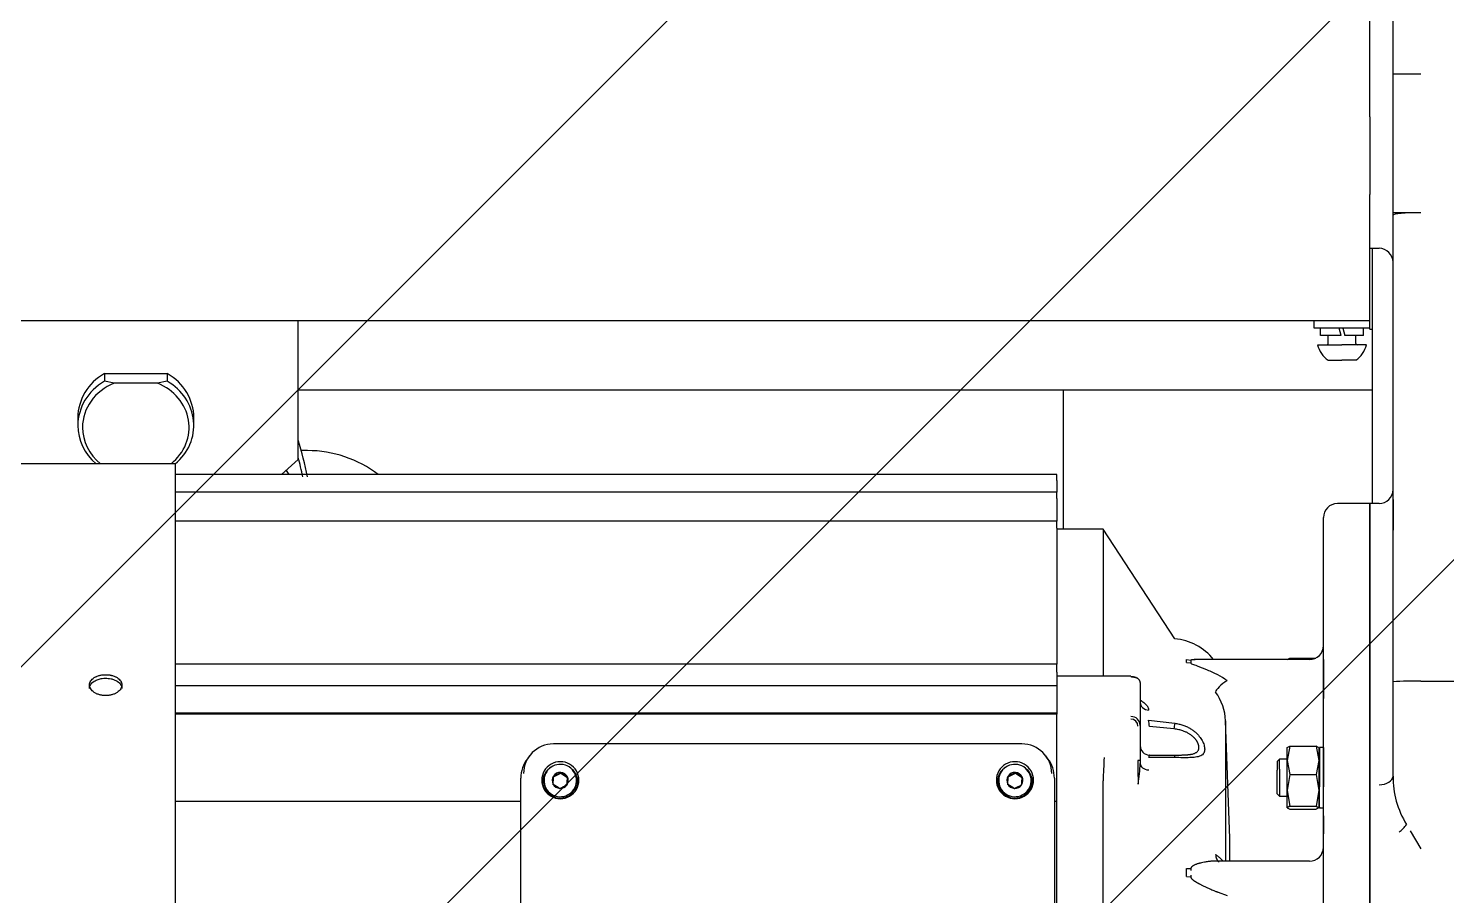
# Model space of a CAD drawing. Extents: x 220580 to 2027826, y -309201 to 71987.
# Drawn here: x 332388 to 332868.4, y -215355.1 to -215061.4 of the extents above; entities that cross this region are included whole.
import ezdxf

# ---------------------------------------------------------------- set-up
doc = ezdxf.new("R2010")
doc.units = 0
for name, color, linetype in [('A-HATCH-1', 252, 'Continuous'), ('A-LIN-V', 9, 'Continuous'), ('EWHS5T6M-1', 7, 'Continuous'), ('EWHS5T6M-3', 7, 'Continuous'), ('FHSGH10105-主梁-06', 7, 'Continuous')]:
    doc.layers.add(name, color=color, linetype=linetype)

# ---------------------------------------------------------------- blocks, each defined once
blk = doc.blocks.new('b234swerwr')
at = {"layer": 'A-HATCH-1'}
h = blk.add_hatch(dxfattribs=at)
h.set_pattern_fill('ANSI31', color=4, scale=100)
h.set_pattern_definition([(45, (174105, -2000), (-112.253202, 112.253202), [])])
h.paths.add_polyline_path([(-1570355.4, 576982.49), (-1562570.65, 576982.49), (-1562570.65, 576107.49), (-1570355.4, 576107.49)])
at = {"layer": 'EWHS5T6M-1', "color": 4, "linetype": 'Continuous'}
for p, q in [((-1568314.95, 576430.47), (-1568314.95, 576477.49)), ((-1568571.09, 576457.06), (-1568573.21, 576457.06))]:
    blk.add_line(p, q, dxfattribs=at)
for centre, radius, start, end in [((-1568717.23, 576417.78), 149.29, 11.7594, 16.6856), ((-1568571.09, 576417.78), 39.29, 52.4114, 90), ((-1568717.23, 576417.78), 147.71, 11.8863, 14.5143)]:
    blk.add_arc(centre, radius, start, end, dxfattribs=at)
at = {"layer": 'EWHS5T6M-3', "color": 4, "linetype": 'Continuous'}
for p, q in [((-1568211.23, 576570.15), (-1568211.23, 576973.28)), ((-1568203.37, 576584.45), (-1568203.37, 576676.6)), ((-1568203.37, 576537.49), (-1568203.37, 576584.45)), ((-1568193.95, 576584.59), (-1568201.8, 576584.59)), ((-1568211.23, 576570.15), (-1568211.23, 576543.85)), ((-1568211.23, 576542.71), (-1568211.23, 576543.85)), ((-1568211.23, 576501.06), (-1568211.23, 576542.71)), ((-1568203.37, 576536.8), (-1568203.37, 576537.49)), ((-1568203.37, 576378.76), (-1568203.37, 576536.8)), ((-1568193.95, 576537.63), (-1568201.8, 576537.63)), ((-1568211.23, 576525.57), (-1568208.09, 576525.57)), ((-1568210.45, 576525.57), (-1568210.45, 576439.11)), ((-1568211.23, 576501.06), (-1569125.8, 576501.06)), ((-1568574.23, 576454), (-1568574.23, 576501.06)), ((-1568230.09, 576498.55), (-1568230.09, 576501.06)), ((-1568211.23, 576498.55), (-1568211.23, 576501.06)), ((-1568211.23, 576498.55), (-1568230.09, 576498.55)), ((-1568227.97, 576496.03), (-1568227.97, 576498.55)), ((-1568220.97, 576496.03), (-1568227.97, 576496.03)), ((-1568225.37, 576493.28), (-1568225.37, 576496.03)), ((-1568220.97, 576496.03), (-1568221.65, 576498.55)), ((-1568220.35, 576498.55), (-1568219.67, 576496.03)), ((-1568213.35, 576496.03), (-1568219.67, 576496.03)), ((-1568215.95, 576493.28), (-1568215.95, 576496.03)), ((-1568213.35, 576496.03), (-1568213.35, 576498.55)), ((-1568211.23, 576498.18), (-1568211.23, 576498.55)), ((-1568211.23, 576498.18), (-1568210.45, 576498.18)), ((-1568228.91, 576492.89), (-1568220.66, 576492.89)), ((-1568212.41, 576492.89), (-1568220.66, 576492.89)), ((-1568225.37, 576487.71), (-1568220.66, 576487.71)), ((-1568224.29, 576487.71), (-1568224.29, 576487.7)), ((-1568215.95, 576487.71), (-1568220.66, 576487.71)), ((-1568639.89, 576483.19), (-1568639.89, 576480.54)), ((-1568639.89, 576483.19), (-1568618.57, 576483.19)), ((-1568636.6, 576479.87), (-1568639.89, 576480.54)), ((-1568618.57, 576480.54), (-1568621.86, 576479.87)), ((-1568618.57, 576483.19), (-1568618.57, 576480.54)), ((-1568621.86, 576479.87), (-1568636.6, 576479.87)), ((-1568648.87, 576468.24), (-1568648.87, 576465.58)), ((-1568609.59, 576465.58), (-1568609.59, 576468.24)), ((-1568615.87, 576452.63), (-1568751.8, 576452.63)), ((-1568615.87, 576452.63), (-1568615.87, 576261.84)), ((-1568574.23, 576454), (-1568579.85, 576448.91)), ((-1568317.3, 576448.91), (-1568615.87, 576448.91)), ((-1568317.3, 576446.98), (-1568317.3, 576448.91)), ((-1568317.3, 576446.98), (-1568317.3, 576443.01)), ((-1568317.3, 576443.01), (-1568615.87, 576443.01)), ((-1568317.3, 576440.82), (-1568317.3, 576443.01)), ((-1568317.3, 576440.82), (-1568317.3, 576433.19)), ((-1568211.23, 576439.11), (-1568222.23, 576439.11)), ((-1568211.23, 576439.11), (-1568211.23, 576260.67)), ((-1568208.09, 576439.11), (-1568211.23, 576439.11)), ((-1568211.23, 576145.96), (-1568211.23, 576439.11)), ((-1568203.37, 576440.51), (-1568203.37, 576430.11)), ((-1568317.3, 576433.19), (-1568615.87, 576433.19)), ((-1568317.3, 576430.75), (-1568317.3, 576433.19)), ((-1568226.95, 576148.99), (-1568226.95, 576434.4)), ((-1568317.3, 576430.75), (-1568317.3, 576384.69)), ((-1568301.59, 576430.47), (-1568317.3, 576430.47)), ((-1568301.59, 576430.47), (-1568301.59, 576380.61)), ((-1568277.31, 576393.35), (-1568301.59, 576430.47)), ((-1568317.3, 576384.69), (-1568615.87, 576384.69)), ((-1568317.3, 576382.01), (-1568317.3, 576384.69)), ((-1568273.3, 576385.35), (-1568273.3, 576386.27)), ((-1568273.3, 576386.27), (-1568271.89, 576386.07)), ((-1568273.3, 576385.35), (-1568271.89, 576385.13)), ((-1568271.89, 576386.07), (-1568271.89, 576385.13)), ((-1568231.66, 576386.29), (-1568270.73, 576386.29)), ((-1568239.2, 576386.3), (-1568238.29, 576386.81)), ((-1568239.2, 576386.29), (-1568239.2, 576386.33)), ((-1568238.29, 576386.81), (-1568229.51, 576386.81)), ((-1568226.95, 576386.33), (-1568226.95, 576373.05)), ((-1568317.3, 576382.01), (-1568317.3, 576380.61)), ((-1568317.3, 576380.61), (-1568317.3, 576380.46)), ((-1568292.16, 576380.61), (-1568317.3, 576380.61)), ((-1568317.3, 576380.46), (-1568317.3, 576367.84)), ((-1568317.3, 576377.44), (-1568615.87, 576377.44)), ((-1568289.02, 576378.54), (-1568289.02, 576363.99)), ((-1568203.37, 576346.8), (-1568203.37, 576378.76)), ((-1568193.95, 576378.96), (-1568076.87, 576378.96)), ((-1568226.95, 576365.91), (-1568226.95, 576373.05)), ((-1568615.87, 576368.25), (-1568317.3, 576368.25)), ((-1568317.3, 576367.84), (-1568615.87, 576367.84)), ((-1568317.3, 576367.01), (-1568317.3, 576367.84)), ((-1568317.3, 576338.31), (-1568317.3, 576367.01)), ((-1568286.15, 576365.8), (-1568277.31, 576364.7)), ((-1568258.66, 576325.8), (-1568260.1, 576365.53)), ((-1568260.1, 576365.53), (-1568260.1, 576318.02)), ((-1568289.02, 576363.99), (-1568289.02, 576352.32)), ((-1568277.58, 576362.8), (-1568285.87, 576363.59)), ((-1568329.09, 576357.71), (-1568487.8, 576357.71)), ((-1568238.29, 576356.97), (-1568239.2, 576352.14)), ((-1568239.2, 576356.46), (-1568238.29, 576356.97)), ((-1568239.2, 576352.14), (-1568239.2, 576356.5)), ((-1568238.29, 576356.97), (-1568229.43, 576356.97)), ((-1568228.65, 576356.54), (-1568229.43, 576356.97)), ((-1568229.43, 576356.97), (-1568228.52, 576352.14)), ((-1568228.52, 576356.5), (-1568228.52, 576352.14)), ((-1568228.24, 576356.5), (-1568228.52, 576355.4)), ((-1568228.24, 576356.5), (-1568228.24, 576343.21)), ((-1568226.95, 576356.5), (-1568228.24, 576356.5)), ((-1568226.95, 576356.5), (-1568226.95, 576343.21)), ((-1568495.88, 576353.68), (-1568496.61, 576352.71)), ((-1568320.28, 576352.71), (-1568321.01, 576353.68)), ((-1568289.02, 576352.32), (-1568289.02, 576351.09)), ((-1568277.31, 576353.07), (-1568286.15, 576353.08)), ((-1568285.87, 576353.96), (-1568277.58, 576353.94)), ((-1568241.87, 576352.57), (-1568242.66, 576351.78)), ((-1568242.66, 576351.78), (-1568242.66, 576348.82)), ((-1568241.87, 576349.19), (-1568241.87, 576352.57)), ((-1568239.2, 576352.57), (-1568241.87, 576352.57)), ((-1568239.2, 576341.97), (-1568239.2, 576352.14)), ((-1568239.2, 576352.14), (-1568238.29, 576347.31)), ((-1568228.52, 576352.14), (-1568229.43, 576347.31)), ((-1568228.52, 576352.14), (-1568228.52, 576341.97)), ((-1568498.8, 576188.03), (-1568498.8, 576346.15)), ((-1568487.87, 576343.87), (-1568487.73, 576346.58)), ((-1568487.73, 576346.58), (-1568485.3, 576347.81)), ((-1568487.73, 576346.58), (-1568487.73, 576346.85)), ((-1568485.3, 576347.81), (-1568485.3, 576348.08)), ((-1568485.3, 576347.81), (-1568483.02, 576346.33)), ((-1568333.87, 576343.87), (-1568333.73, 576346.58)), ((-1568333.73, 576346.58), (-1568331.3, 576347.81)), ((-1568333.73, 576346.58), (-1568333.73, 576346.85)), ((-1568331.3, 576347.81), (-1568331.3, 576348.08)), ((-1568331.3, 576347.81), (-1568329.02, 576346.33)), ((-1568318.09, 576346.15), (-1568318.09, 576188.03)), ((-1568242.66, 576340.78), (-1568242.66, 576348.82)), ((-1568241.87, 576349.19), (-1568241.87, 576340)), ((-1568238.29, 576347.31), (-1568239.2, 576341.97)), ((-1568238.29, 576347.31), (-1568229.43, 576347.31)), ((-1568229.43, 576347.31), (-1568228.52, 576341.97)), ((-1568490.95, 576345.32), (-1568490.95, 576344.82)), ((-1568479.95, 576344.82), (-1568479.95, 576345.32)), ((-1568336.95, 576345.32), (-1568336.95, 576344.82)), ((-1568325.95, 576344.82), (-1568325.95, 576345.32)), ((-1568301.59, 576169.54), (-1568301.59, 576345.23)), ((-1568239.2, 576336.11), (-1568239.2, 576341.97)), ((-1568239.2, 576341.97), (-1568238.29, 576336.62)), ((-1568228.52, 576341.97), (-1568229.43, 576336.62)), ((-1568228.52, 576341.97), (-1568228.52, 576336.11)), ((-1568228.24, 576336.07), (-1568228.24, 576343.21)), ((-1568226.95, 576336.07), (-1568226.95, 576343.21)), ((-1568615.87, 576338.31), (-1568498.8, 576338.31)), ((-1568318.09, 576338.31), (-1568317.3, 576338.31)), ((-1568317.3, 576181.76), (-1568317.3, 576338.31)), ((-1568242.66, 576340.78), (-1568241.87, 576340)), ((-1568241.87, 576340), (-1568239.2, 576340)), ((-1568238.29, 576336.62), (-1568239.2, 576336.11)), ((-1568238.29, 576336.62), (-1568229.43, 576336.62)), ((-1568229.43, 576336.62), (-1568228.52, 576336.11)), ((-1568228.52, 576337.17), (-1568228.24, 576336.07)), ((-1568239.2, 576336.11), (-1568238.29, 576335.59)), ((-1568238.29, 576335.59), (-1568229.43, 576335.59)), ((-1568228.52, 576336.11), (-1568229.43, 576335.59)), ((-1568228.52, 576336.07), (-1568228.52, 576336.11)), ((-1568228.24, 576336.07), (-1568226.95, 576336.07)), ((-1568226.95, 576333.38), (-1568226.95, 576327.23)), ((-1568226.95, 576320.09), (-1568226.95, 576327.23)), ((-1568197.56, 576328.24), (-1568193.95, 576322.15)), ((-1568258.66, 576318.02), (-1568258.66, 576325.8)), ((-1568231.66, 576318.02), (-1568263.74, 576318.02)), ((-1568273.3, 576315.54), (-1568271.89, 576315.48)), ((-1568273.3, 576312.84), (-1568273.3, 576315.54)), ((-1568273.3, 576312.84), (-1568271.89, 576312.7)), ((-1568271.89, 576315.48), (-1568271.87, 576314.9)), ((-1568271.87, 576313.28), (-1568271.89, 576312.7)), ((-1568262.65, 576307.49), (-1568259.61, 576306.34))]:
    blk.add_line(p, q, dxfattribs=at)
for centre, radius, start, end in [((-1568208.09, 576520.86), 4.71, 0, 90), ((-1568220.66, 576494.72), 8.45, 192.4855, 236.0883), ((-1568225.77, 576493.28), 0.393, 270, 0), ((-1568215.55, 576493.28), 0.393, 180, 270), ((-1568220.66, 576494.72), 8.45, 303.9117, 347.5145), ((-1568208.09, 576443.83), 4.71, 270, 0), ((-1568222.23, 576434.4), 4.71, 90, 180), ((-1568278.95, 576374.56), 18.86, 38.4661, 85), ((-1568231.66, 576391.01), 4.71, 270, 0), ((-1568277.85, 576364.86), 17.76, 2.1656, 35.9921), ((-1568196.3, 576265.85), 113.13, 88.8067, 93.5841), ((-1568292.08, 576363.91), 3.07, 1.4494, 91.411), ((-1568292.19, 576363.75), 2.39, 359.2434, 89.2251), ((-1568368.39, 576354.47), 83.02, 6.3059, 7.8411), ((-1568198.85, 576352.45), 79.41, 171.1243, 172.5133), ((-1568285.88, 576357.1), 3.14, 180.0379, 270.0378), ((-1567769.48, 576326.05), 532.45, 177.0859, 177.9353), ((-1567340.68, 576356.31), 949.13, 180.25707, 180.7349), ((-1568346.54, 576353.51), 57.58, 350.6304, 357.5894), ((-1569026.64, 576374.27), 539.61, 356.7996, 357.0875), ((-1568501.33, 576376.71), 32.81, 294.4916, 299.2424), ((-1568465.23, 576376.56), 34.84, 234.8191, 239.2907), ((-1569028.9, 576374.39), 546.59, 356.8014, 357.0857), ((-1568872.64, 576374.27), 539.61, 356.7996, 357.0875), ((-1568347.33, 576376.71), 32.81, 294.4916, 299.2424), ((-1568311.23, 576376.56), 34.84, 234.8191, 239.2907), ((-1568874.9, 576374.39), 546.59, 356.8014, 357.0857), ((-1568173.33, 576346.38), 30.04, 179.196, 212.0203), ((-1568467.78, 576372.65), 34.88, 234.8213, 239.2886), ((-1568499.2, 576372.54), 32.83, 294.4932, 299.2408), ((-1568313.78, 576372.65), 34.88, 234.8213, 239.2886), ((-1568345.2, 576372.54), 32.83, 294.4932, 299.2408), ((-1568301.76, 576345.23), 0.171, 357.1458, 1.0435), ((-1568231.66, 576322.73), 4.71, 270, 0)]:
    blk.add_arc(centre, radius, start, end, dxfattribs=at)
for centre, major_axis, ratio, start_param, end_param in [((-1568201.8, 576584.45), (-1.57, 0), 0.087156, 4.712389, 6.283185), ((-1568201.8, 576537.49), (1.57, 0), 0.087156, 1.570796, 3.141593), ((-1568193.95, 576536.8), (-9.43, 0), 0.087156, 4.712389, 6.283185), ((-1568629.23, 576468.24), (-19.64, 0), 0.906308, 5.285902, 6.283185), ((-1568629.23, 576465.58), (19.64, 0), 0.906308, 2.144309, 3.141593), ((-1568629.23, 576468.24), (-19.64, 0), 0.906308, 3.141593, 4.138876), ((-1568629.23, 576465.58), (-19.64, 0), 0.906308, 2.318559, 4.138876), ((-1568629.23, 576464.92), (18.07, 0), 0.906308, 1.990908, 3.141593), ((-1568629.23, 576464.92), (-18.07, 0), 0.906308, 2.292842, 4.292278), ((-1568629.23, 576465.58), (-19.64, 0), 0.906308, 0, 0.814997), ((-1568629.23, 576464.92), (-18.07, 0), 0.906308, 0, 0.84875), ((-1568511.37, 576487.54), (78.57, 0), 0.906308, 3.692209, 3.714995), ((-1568259.61, 576377.8), (-3.81, -2.78), 0.246907, 4.534324, 6.060506), ((-1568487.8, 576347.66), (-10.09, 0), 0.996195, 4.712389, 6.283185), ((-1568329.09, 576347.66), (-10.09, 0), 0.996195, 3.141593, 4.712389), ((-1568487.8, 576346.15), (-11, 0), 0.996195, 5.640904, 6.283185), ((-1568485.45, 576345.44), (6.29, 0), 0.996195, 1.570796, 4.712389), ((-1568485.45, 576345.32), (5.5, 0), 0.996195, 1.517654, 4.659247), ((-1568485.45, 576345.32), (-5.5, 0), 0.996195, 1.517654, 4.659247), ((-1568485.45, 576345.44), (-6.29, 0), 0.996195, 1.570796, 4.712389), ((-1568331.45, 576345.44), (6.29, 0), 0.996195, 1.570796, 4.712389), ((-1568331.45, 576345.32), (5.5, 0), 0.996195, 1.517654, 4.659247), ((-1568331.45, 576345.32), (-5.5, 0), 0.996195, 1.517654, 4.659247), ((-1568331.45, 576345.44), (-6.29, 0), 0.996195, 1.570796, 4.712389), ((-1568329.09, 576346.15), (11, 0), 0.996195, 0, 0.642281), ((-1568285.87, 576351.09), (3.14, 0), 0.692826, 3.141565, 4.625123), ((-1568485.45, 576344.82), (5.92, 0), 0.996195, 2.123451, 3.742624), ((-1568485.45, 576345.37), (2.72, 0), 0.996195, 2.564851, 3.612049), ((-1568485.45, 576345.37), (2.72, 0), 0.996195, 1.517654, 2.564851), ((-1568485.45, 576345.37), (2.72, 0), 0.996195, 0.470456, 1.517654), ((-1568485.45, 576345.37), (-2.72, 0), 0.996195, 2.564851, 3.612049), ((-1568485.45, 576344.82), (-5.92, 0), 0.996195, 2.540562, 4.159734), ((-1568331.45, 576344.82), (5.92, 0), 0.996195, 2.123451, 3.742624), ((-1568331.45, 576345.37), (2.72, 0), 0.996195, 2.564851, 3.612049), ((-1568331.45, 576345.37), (2.72, 0), 0.996195, 1.517654, 2.564851), ((-1568331.45, 576345.37), (2.72, 0), 0.996195, 0.470456, 1.517654), ((-1568331.45, 576345.37), (-2.72, 0), 0.996195, 2.564851, 3.612049), ((-1568331.45, 576344.82), (-5.92, 0), 0.996195, 2.540562, 4.159734), ((-1568208.09, 576346.8), (-4.71, 0), 0.616789, 1.570796, 3.141593), ((-1568485.45, 576344.82), (5.5, 0), 0.996195, 3.141593, 4.659247), ((-1568485.45, 576345.37), (-2.72, 0), 0.996195, 0.470456, 1.517654), ((-1568485.45, 576344.82), (-5.5, 0), 0.996195, 1.517654, 3.141593), ((-1568485.45, 576345.37), (-2.72, 0), 0.996195, 1.517654, 2.564851), ((-1568331.45, 576344.82), (5.5, 0), 0.996195, 3.141593, 4.659247), ((-1568331.45, 576345.37), (-2.72, 0), 0.996195, 0.470456, 1.517654), ((-1568331.45, 576344.82), (-5.5, 0), 0.996195, 1.517654, 3.141593), ((-1568331.45, 576345.37), (-2.72, 0), 0.996195, 1.517654, 2.564851), ((-1568201.24, 576330.27), (-3.22, -3.45), 0.378821, 1.18491, 1.960757)]:
    blk.add_ellipse(centre, major_axis=major_axis, ratio=ratio, start_param=start_param, end_param=end_param, dxfattribs=at)
for points, knots in [([(-1568271.89, 576386.07), (-1568271.91, 576386.17), (-1568271.74, 576386.23), (-1568271.33, 576386.28), (-1568271.17, 576386.28), (-1568270.82, 576386.29), (-1568270.64, 576386.29), (-1568270.44, 576386.29)], [0, 0, 0, 0, 0.125, 0.125, 0.1875, 0.1875, 0.25, 0.25, 0.25, 0.25]), ([(-1568259.61, 576379.21), (-1568260.55, 576379.86), (-1568261.59, 576380.48), (-1568263.83, 576381.67), (-1568264.98, 576382.21), (-1568267.34, 576383.21), (-1568268.54, 576383.66), (-1568270.2, 576384.28), (-1568270.74, 576384.47), (-1568271.6, 576384.83), (-1568271.92, 576385), (-1568271.89, 576385.13)], [0, 0, 0, 0, 0.25, 0.25, 0.5, 0.5, 0.75, 0.75, 0.875, 0.875, 1, 1, 1, 1]), ([(-1568639.45, 576374.1), (-1568639.54, 576374.1), (-1568639.72, 576374.1), (-1568639.98, 576374.11), (-1568640.25, 576374.14), (-1568640.61, 576374.18), (-1568641.05, 576374.25), (-1568641.55, 576374.37), (-1568642.04, 576374.53), (-1568642.66, 576374.77), (-1568643.36, 576375.15), (-1568644.05, 576375.7), (-1568644.56, 576376.33), (-1568644.87, 576377.01), (-1568644.98, 576377.7), (-1568644.88, 576378.39), (-1568644.56, 576379.05), (-1568644.05, 576379.66), (-1568643.36, 576380.18), (-1568642.52, 576380.61), (-1568641.72, 576380.88), (-1568641.05, 576381.03), (-1568640.52, 576381.11), (-1568639.99, 576381.16), (-1568639.63, 576381.17), (-1568639.45, 576381.17)], [0, 0, 0, 0, 0.015617, 0.031217, 0.046838, 0.062519, 0.093859, 0.125183, 0.156348, 0.187563, 0.250185, 0.312521, 0.375062, 0.437522, 0.499933, 0.562494, 0.624855, 0.687415, 0.749875, 0.812345, 0.87492, 0.906097, 0.937303, 0.968653, 1, 1, 1, 1]), ([(-1568644.95, 576376.5), (-1568644.95, 576376.9), (-1568644.7, 576377.81), (-1568643.6, 576378.91), (-1568642.08, 576379.6), (-1568640.71, 576379.92), (-1568639.84, 576379.95), (-1568639.45, 576379.96)], [0.500163, 0.500163, 0.500163, 0.500163, 0.6080037, 0.7495025, 0.8480688, 0.931583, 1, 1, 1, 1]), ([(-1568639.45, 576381.17), (-1568639.34, 576381.17), (-1568639.14, 576381.17), (-1568638.83, 576381.15), (-1568638.52, 576381.12), (-1568638.22, 576381.09), (-1568637.93, 576381.04), (-1568637.63, 576380.98), (-1568637.1, 576380.86), (-1568636.37, 576380.61), (-1568635.53, 576380.18), (-1568634.84, 576379.66), (-1568634.33, 576379.06), (-1568634.02, 576378.4), (-1568633.91, 576377.71), (-1568634.01, 576377.01), (-1568634.33, 576376.33), (-1568634.84, 576375.71), (-1568635.53, 576375.15), (-1568636.36, 576374.7), (-1568637.16, 576374.41), (-1568637.84, 576374.25), (-1568638.37, 576374.16), (-1568638.9, 576374.11), (-1568639.26, 576374.1), (-1568639.45, 576374.1)], [0, 0, 0, 0, 0.017969, 0.035808, 0.053574, 0.071324, 0.089115, 0.107004, 0.125048, 0.18751, 0.2499, 0.312443, 0.374783, 0.437331, 0.499754, 0.56222, 0.624775, 0.687117, 0.749694, 0.81201, 0.874549, 0.905951, 0.937122, 0.96837, 1, 1, 1, 1]), ([(-1568639.45, 576379.96), (-1568639.16, 576379.96), (-1568638.54, 576379.94), (-1568637.56, 576379.78), (-1568636.51, 576379.47), (-1568635.22, 576378.84), (-1568634.19, 576377.81), (-1568633.95, 576376.9), (-1568633.95, 576376.5), (-1568633.95, 576376.5)], [0, 0, 0, 0, 0.0498308, 0.1081871, 0.1750598, 0.2504376, 0.3920247, 0.4999332, 0.5001595, 0.5001595, 0.5001595, 0.5001595]), ([(-1568289.02, 576378.54), (-1568289.02, 576378.58), (-1568289.02, 576378.66), (-1568289.04, 576378.79), (-1568289.08, 576378.92), (-1568289.12, 576379.04), (-1568289.18, 576379.16), (-1568289.25, 576379.27), (-1568289.33, 576379.38), (-1568289.42, 576379.49), (-1568289.51, 576379.59), (-1568289.62, 576379.68), (-1568289.73, 576379.77), (-1568289.85, 576379.86), (-1568289.97, 576379.93), (-1568290.1, 576380.01), (-1568290.23, 576380.07), (-1568290.36, 576380.13), (-1568290.5, 576380.19), (-1568290.64, 576380.23), (-1568290.78, 576380.28), (-1568290.92, 576380.32), (-1568291.06, 576380.35), (-1568291.21, 576380.38), (-1568291.35, 576380.4), (-1568291.49, 576380.42), (-1568291.63, 576380.43), (-1568291.76, 576380.44), (-1568291.9, 576380.45), (-1568292.03, 576380.46), (-1568292.12, 576380.46), (-1568292.16, 576380.46)], [0, 0, 0, 0, 0.043815, 0.086945, 0.129389, 0.171151, 0.212229, 0.252628, 0.292346, 0.331388, 0.369753, 0.407445, 0.444466, 0.480818, 0.516503, 0.551525, 0.585887, 0.619591, 0.652642, 0.685043, 0.716798, 0.747913, 0.778391, 0.808237, 0.837458, 0.866059, 0.894046, 0.921426, 0.948207, 0.974395, 1, 1, 1, 1]), ([(-1568289.02, 576371.77), (-1568289.02, 576371.18), (-1568288.74, 576370.51), (-1568287.64, 576369.51), (-1568286.86, 576369.23), (-1568286.15, 576369.17)], [0, 0, 0, 0, 0.5, 0.5, 1, 1, 1, 1]), ([(-1568289, 576372.61), (-1568288.81, 576372.48), (-1568288.19, 576372.06), (-1568287.46, 576371.48), (-1568286.93, 576370.91), (-1568286.65, 576370.57), (-1568286.47, 576370.27), (-1568286.32, 576369.99), (-1568286.22, 576369.72), (-1568286.16, 576369.45), (-1568286.15, 576369.26), (-1568286.15, 576369.17)], [0.1382956, 0.1382956, 0.1382956, 0.1382956, 0.2500172, 0.4998753, 0.6030875, 0.6772768, 0.7499776, 0.8148651, 0.874988, 0.9374957, 1, 1, 1, 1]), ([(-1568269.13, 576356.52), (-1568269.13, 576356.58), (-1568269.13, 576356.72), (-1568269.15, 576356.93), (-1568269.19, 576357.14), (-1568269.24, 576357.35), (-1568269.3, 576357.56), (-1568269.37, 576357.78), (-1568269.46, 576358), (-1568269.57, 576358.21), (-1568269.68, 576358.43), (-1568269.81, 576358.65), (-1568269.96, 576358.87), (-1568270.11, 576359.08), (-1568270.29, 576359.3), (-1568270.47, 576359.51), (-1568270.67, 576359.73), (-1568270.88, 576359.94), (-1568271.11, 576360.15), (-1568271.35, 576360.35), (-1568271.6, 576360.55), (-1568272.04, 576360.88), (-1568272.69, 576361.31), (-1568273.6, 576361.77), (-1568274.68, 576362.21), (-1568276.01, 576362.58), (-1568277.03, 576362.72), (-1568277.58, 576362.8)], [0, 0, 0, 0, 0.025288, 0.050219, 0.074845, 0.099219, 0.123396, 0.147433, 0.171387, 0.195316, 0.219278, 0.243332, 0.267533, 0.291939, 0.316604, 0.341581, 0.366922, 0.392675, 0.418887, 0.445603, 0.472864, 0.500709, 0.581938, 0.664866, 0.750426, 0.865857, 1, 1, 1, 1]), ([(-1568277.31, 576364.7), (-1568276.82, 576364.63), (-1568275.89, 576364.49), (-1568274.55, 576364.1), (-1568273.32, 576363.62), (-1568272.2, 576363.05), (-1568271.2, 576362.39), (-1568270.08, 576361.5), (-1568268.95, 576360.32), (-1568267.96, 576358.82), (-1568267.32, 576357.32), (-1568267.08, 576355.81), (-1568267.36, 576354.48), (-1568268.45, 576353.58), (-1568270.12, 576353.19), (-1568272.2, 576353.04), (-1568274.58, 576353.05), (-1568276.37, 576353.07), (-1568277.31, 576353.07)], [0, 0, 0, 0, 0.046911, 0.091358, 0.133588, 0.173887, 0.212578, 0.250021, 0.313574, 0.374949, 0.43869, 0.499966, 0.579793, 0.660027, 0.750395, 0.825815, 0.908239, 1, 1, 1, 1]), ([(-1568277.58, 576353.94), (-1568277.42, 576353.94), (-1568277.09, 576353.95), (-1568276.62, 576353.95), (-1568276.15, 576353.95), (-1568275.7, 576353.96), (-1568275.26, 576353.96), (-1568274.83, 576353.97), (-1568274.42, 576353.98), (-1568274.02, 576354), (-1568273.63, 576354.02), (-1568273.25, 576354.04), (-1568272.89, 576354.07), (-1568272.53, 576354.11), (-1568272.19, 576354.15), (-1568271.79, 576354.21), (-1568271.35, 576354.29), (-1568270.88, 576354.42), (-1568270.47, 576354.57), (-1568270.11, 576354.75), (-1568269.81, 576354.96), (-1568269.56, 576355.2), (-1568269.37, 576355.47), (-1568269.23, 576355.78), (-1568269.14, 576356.13), (-1568269.13, 576356.38), (-1568269.13, 576356.52)], [0, 0, 0, 0, 0.039878, 0.078912, 0.117144, 0.154619, 0.191384, 0.227489, 0.262988, 0.297935, 0.332389, 0.366411, 0.400064, 0.433413, 0.466526, 0.499471, 0.55456, 0.607472, 0.65855, 0.708176, 0.756766, 0.804764, 0.852628, 0.900824, 0.949803, 1, 1, 1, 1]), ([(-1568289.02, 576352.32), (-1568289.02, 576352.25), (-1568289.1, 576352.18), (-1568289.39, 576352.08), (-1568289.6, 576352.05), (-1568289.8, 576352.05)], [0, 0, 0, 0, 0.5, 0.5, 1, 1, 1, 1]), ([(-1568285.87, 576353.96), (-1568285.88, 576353.95), (-1568285.9, 576353.96), (-1568285.93, 576353.95), (-1568285.95, 576353.92), (-1568285.97, 576353.88), (-1568285.99, 576353.84), (-1568286.01, 576353.78), (-1568286.03, 576353.71), (-1568286.05, 576353.64), (-1568286.07, 576353.57), (-1568286.09, 576353.49), (-1568286.1, 576353.41), (-1568286.11, 576353.33), (-1568286.13, 576353.24), (-1568286.14, 576353.16), (-1568286.15, 576353.11), (-1568286.15, 576353.08)], [0, 0, 0, 0, 0.087736, 0.172459, 0.254169, 0.332866, 0.408552, 0.481226, 0.550891, 0.617546, 0.681193, 0.741833, 0.799468, 0.8541, 0.905731, 0.954363, 1, 1, 1, 1]), ([(-1568263.7, 576318.02), (-1568263.86, 576318.02), (-1568264.2, 576318.01), (-1568264.75, 576317.98), (-1568265.36, 576317.93), (-1568266.2, 576317.84), (-1568267.17, 576317.69), (-1568268.14, 576317.49), (-1568268.8, 576317.33), (-1568269.28, 576317.19), (-1568269.68, 576317.07), (-1568270.09, 576316.92), (-1568270.45, 576316.77), (-1568270.78, 576316.61), (-1568271.06, 576316.46), (-1568271.3, 576316.3), (-1568271.5, 576316.13), (-1568271.66, 576315.97), (-1568271.78, 576315.81), (-1568271.86, 576315.65), (-1568271.88, 576315.54), (-1568271.89, 576315.48)], [0.3257543, 0.3257543, 0.3257543, 0.3257543, 0.3613853, 0.4062751, 0.4527727, 0.500881, 0.5992214, 0.6735374, 0.723826, 0.7500871, 0.7851314, 0.8174815, 0.8471724, 0.87425, 0.8987742, 0.9208263, 0.9405178, 0.9580058, 0.9735141, 0.9873631, 1, 1, 1, 1]), ([(-1568263.48, 576320.24), (-1568263.38, 576320.17), (-1568263.17, 576320.04), (-1568262.87, 576319.83), (-1568262.58, 576319.61), (-1568262.3, 576319.39), (-1568262.04, 576319.16), (-1568261.79, 576318.92), (-1568261.55, 576318.68), (-1568261.33, 576318.44), (-1568261.15, 576318.22), (-1568261.05, 576318.08), (-1568261.01, 576318.03)], [0, 0, 0, 0, 0.0512179, 0.1029462, 0.155185, 0.2079344, 0.2611942, 0.3149645, 0.3692452, 0.4240363, 0.4793377, 0.5145566, 0.5145566, 0.5145566, 0.5145566]), ([(-1568263.48, 576320.24), (-1568263.46, 576319.72), (-1568263.34, 576319.23), (-1568262.94, 576318.39), (-1568262.65, 576318.04), (-1568262.29, 576317.79)], [0, 0, 0, 0, 0.25, 0.25, 0.5, 0.5, 0.5, 0.5]), ([(-1568271.89, 576312.7), (-1568271.89, 576312.67), (-1568271.89, 576312.61), (-1568271.86, 576312.52), (-1568271.83, 576312.42), (-1568271.77, 576312.32), (-1568271.7, 576312.22), (-1568271.62, 576312.12), (-1568271.52, 576312.01), (-1568271.41, 576311.9), (-1568271.27, 576311.78), (-1568271.13, 576311.66), (-1568270.97, 576311.53), (-1568270.79, 576311.4), (-1568270.6, 576311.27), (-1568270.39, 576311.14), (-1568270.16, 576311), (-1568269.92, 576310.85), (-1568269.67, 576310.71), (-1568269.4, 576310.56), (-1568269.11, 576310.4), (-1568268.81, 576310.25), (-1568268.49, 576310.09), (-1568267.94, 576309.82), (-1568267.19, 576309.46), (-1568266.28, 576309.04), (-1568265.47, 576308.67), (-1568264.76, 576308.36), (-1568264.14, 576308.1), (-1568263.63, 576307.88), (-1568263.21, 576307.71), (-1568262.9, 576307.59), (-1568262.72, 576307.52), (-1568262.65, 576307.49)], [0, 0, 0, 0, 0.008829, 0.018136, 0.028111, 0.038907, 0.050647, 0.063425, 0.077315, 0.092374, 0.108648, 0.126171, 0.144972, 0.165074, 0.186496, 0.209254, 0.233361, 0.258828, 0.285663, 0.313875, 0.343471, 0.374456, 0.406836, 0.440615, 0.542663, 0.634738, 0.71684, 0.788967, 0.85112, 0.9033, 0.945505, 0.977738, 1, 1, 1, 1])]:
    blk.add_open_spline(points, degree=3, knots=knots, dxfattribs=at)
for points, degree in [([(-1568292.16, 576380.5), (-1568291.3, 576380.5), (-1568290.65, 576380.21)], 2), ([(-1568277.58, 576353.94), (-1568277.48, 576353.92), (-1568277.38, 576353.6), (-1568277.31, 576353.07)], 3)]:
    blk.add_open_spline(points, degree=degree, dxfattribs=at)
at = {"layer": 'FHSGH10105-主梁-06', "color": 4, "linetype": 'Continuous'}
blk.add_line((-1568210.45, 576477.49), (-1568574.23, 576477.49), dxfattribs=at)

msp = doc.modelspace()

# ---------------------------------------------------------------- block references
at = {"layer": 'A-LIN-V'}
msp.add_blockref('b234swerwr', (1901053.59, -791661.46), dxfattribs=at)

doc.saveas('drawing.dxf')
